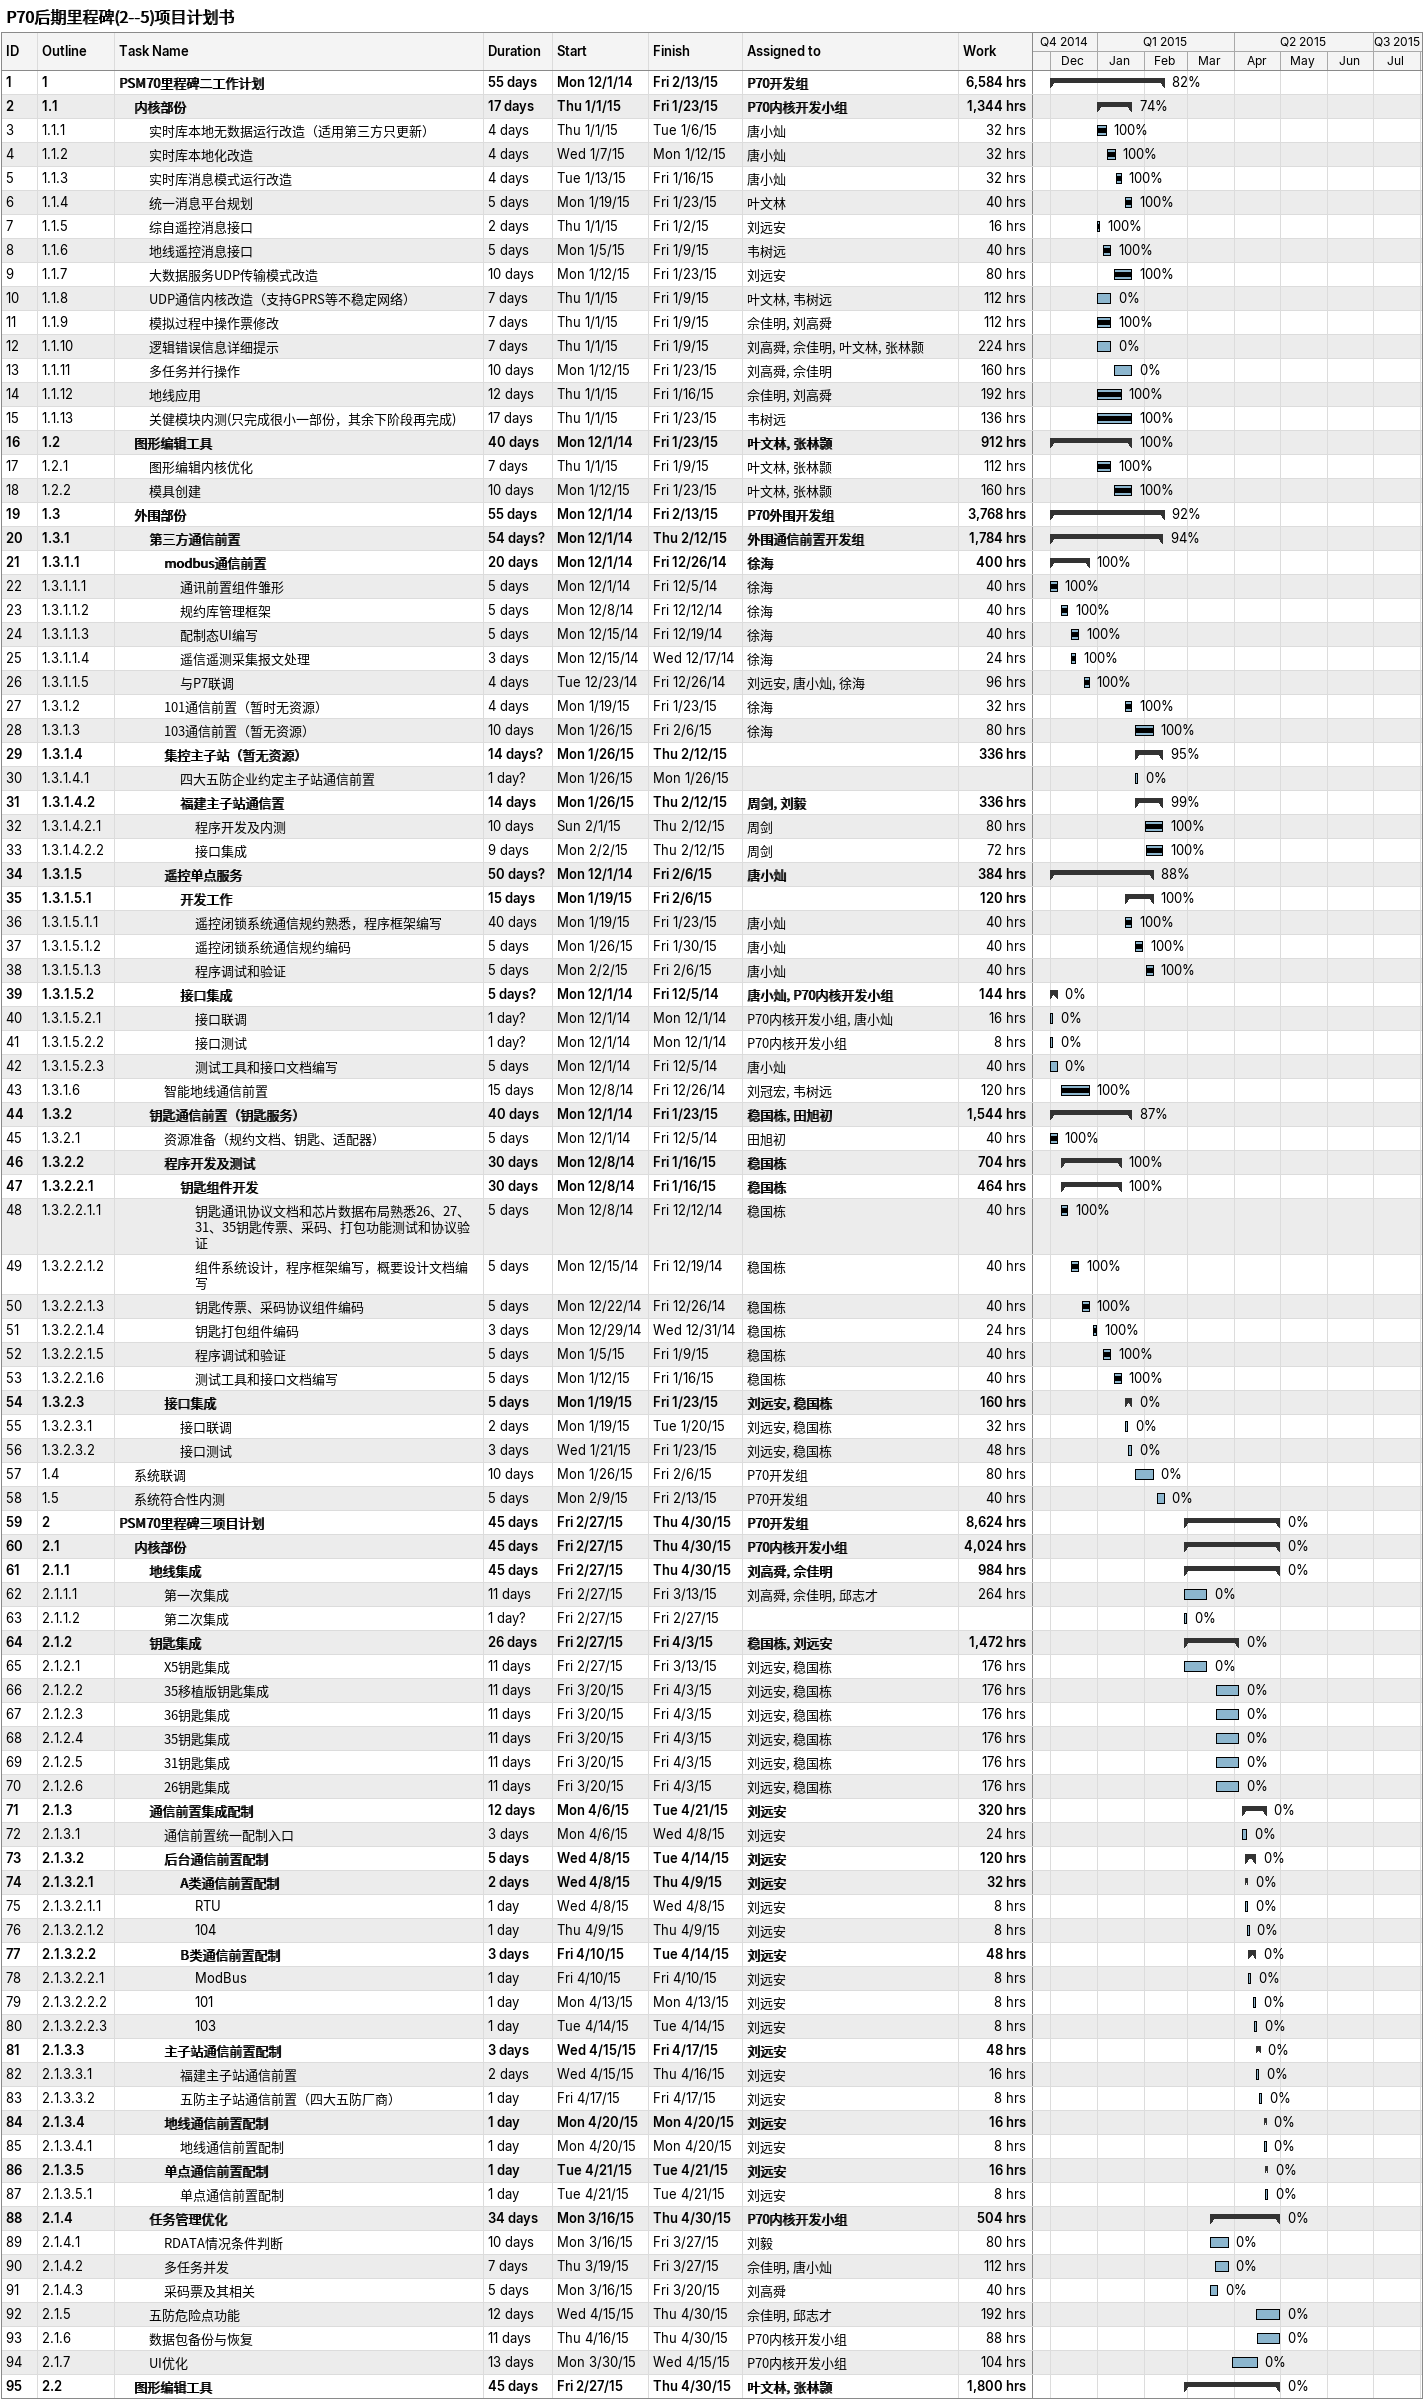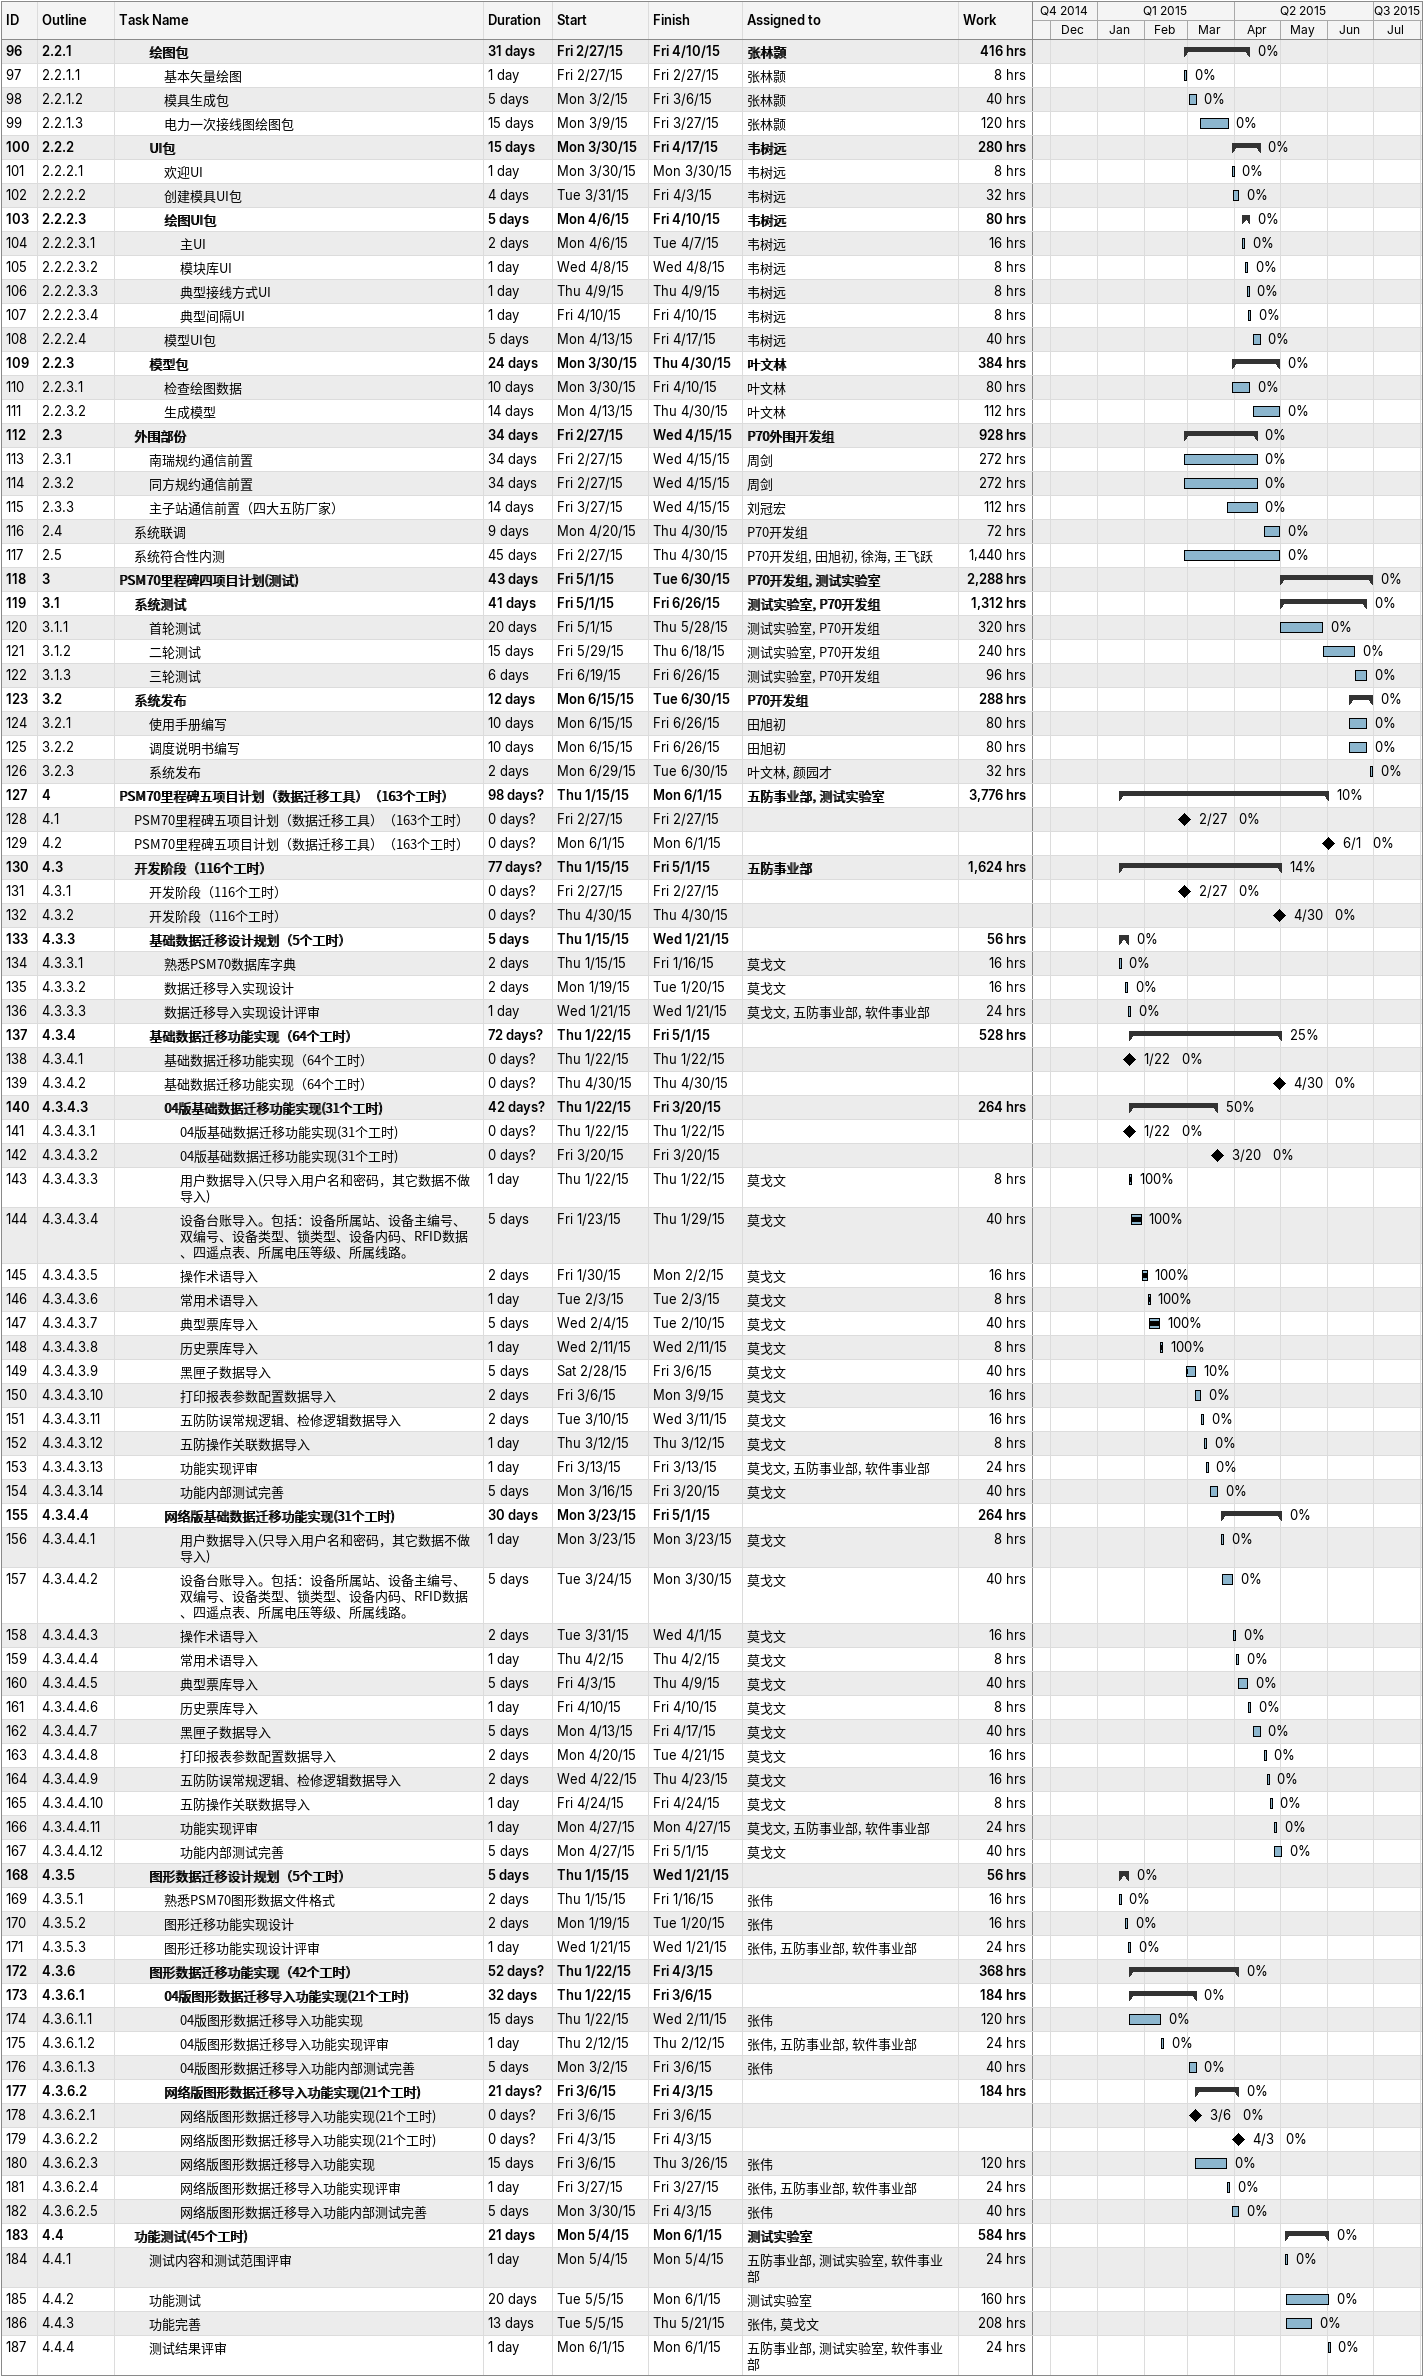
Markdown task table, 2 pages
P70后期里程碑(2--5)项目计划书

| ID | WBS | Task | Duration | Start | Finish | Resources | % complete | Work (h) |
|---|---|---|---|---|---|---|---|---|
| 1 | 1 | **PSM70里程碑二工作计划** | 55d | 2014-12-01 | 2015-02-13 | P70开发组 | 82 | 6584 |
| 2 | 1.1 | **内核部份** | 17d | 2015-01-01 | 2015-01-23 | P70内核开发小组 | 74 | 1344 |
| 3 | 1.1.1 | 实时库本地无数据运行改造（适用第三方只更新） | 4d | 2015-01-01 | 2015-01-06 | 唐小灿 | 100 | 32 |
| 4 | 1.1.2 | 实时库本地化改造 | 4d | 2015-01-07 | 2015-01-12 | 唐小灿 | 100 | 32 |
| 5 | 1.1.3 | 实时库消息模式运行改造 | 4d | 2015-01-13 | 2015-01-16 | 唐小灿 | 100 | 32 |
| 6 | 1.1.4 | 统一消息平台规划 | 5d | 2015-01-19 | 2015-01-23 | 叶文林 | 100 | 40 |
| 7 | 1.1.5 | 综自遥控消息接口 | 2d | 2015-01-01 | 2015-01-02 | 刘远安 | 100 | 16 |
| 8 | 1.1.6 | 地线遥控消息接口 | 5d | 2015-01-05 | 2015-01-09 | 韦树远 | 100 | 40 |
| 9 | 1.1.7 | 大数据服务UDP传输模式改造 | 10d | 2015-01-12 | 2015-01-23 | 刘远安 | 100 | 80 |
| 10 | 1.1.8 | UDP通信内核改造（支持GPRS等不稳定网络） | 7d | 2015-01-01 | 2015-01-09 | 叶文林, 韦树远 | 0 | 112 |
| 11 | 1.1.9 | 模拟过程中操作票修改 | 7d | 2015-01-01 | 2015-01-09 | 佘佳明, 刘高舜 | 100 | 112 |
| 12 | 1.1.10 | 逻辑错误信息详细提示 | 7d | 2015-01-01 | 2015-01-09 | 刘高舜, 佘佳明, 叶文林, 张林颢 | 0 | 224 |
| 13 | 1.1.11 | 多任务并行操作 | 10d | 2015-01-12 | 2015-01-23 | 刘高舜, 佘佳明 | 0 | 160 |
| 14 | 1.1.12 | 地线应用 | 12d | 2015-01-01 | 2015-01-16 | 佘佳明, 刘高舜 | 100 | 192 |
| 15 | 1.1.13 | 关健模块内测(只完成很小一部份，其余下阶段再完成) | 17d | 2015-01-01 | 2015-01-23 | 韦树远 | 100 | 136 |
| 16 | 1.2 | **图形编辑工具** | 40d | 2014-12-01 | 2015-01-23 | 叶文林, 张林颢 | 100 | 912 |
| 17 | 1.2.1 | 图形编辑内核优化 | 7d | 2015-01-01 | 2015-01-09 | 叶文林, 张林颢 | 100 | 112 |
| 18 | 1.2.2 | 模具创建 | 10d | 2015-01-12 | 2015-01-23 | 叶文林, 张林颢 | 100 | 160 |
| 19 | 1.3 | **外围部份** | 55d | 2014-12-01 | 2015-02-13 | P70外围开发组 | 92 | 3768 |
| 20 | 1.3.1 | **第三方通信前置** | 54d? | 2014-12-01 | 2015-02-12 | 外围通信前置开发组 | 94 | 1784 |
| 21 | 1.3.1.1 | **modbus通信前置** | 20d | 2014-12-01 | 2014-12-26 | 徐海 | 100 | 400 |
| 22 | 1.3.1.1.1 | 通讯前置组件雏形 | 5d | 2014-12-01 | 2014-12-05 | 徐海 | 100 | 40 |
| 23 | 1.3.1.1.2 | 规约库管理框架 | 5d | 2014-12-08 | 2014-12-12 | 徐海 | 100 | 40 |
| 24 | 1.3.1.1.3 | 配制态UI编写 | 5d | 2014-12-15 | 2014-12-19 | 徐海 | 100 | 40 |
| 25 | 1.3.1.1.4 | 遥信遥测采集报文处理 | 3d | 2014-12-15 | 2014-12-17 | 徐海 | 100 | 24 |
| 26 | 1.3.1.1.5 | 与P7联调 | 4d | 2014-12-23 | 2014-12-26 | 刘远安, 唐小灿, 徐海 | 100 | 96 |
| 27 | 1.3.1.2 | 101通信前置（暂时无资源） | 4d | 2015-01-19 | 2015-01-23 | 徐海 | 100 | 32 |
| 28 | 1.3.1.3 | 103通信前置（暂无资源） | 10d | 2015-01-26 | 2015-02-06 | 徐海 | 100 | 80 |
| 29 | 1.3.1.4 | **集控主子站（暂无资源）** | 14d? | 2015-01-26 | 2015-02-12 |  | 95 | 336 |
| 30 | 1.3.1.4.1 | 四大五防企业约定主子站通信前置 | 1d? | 2015-01-26 | 2015-01-26 |  | 0 |  |
| 31 | 1.3.1.4.2 | **福建主子站通信置** | 14d | 2015-01-26 | 2015-02-12 | 周剑, 刘毅 | 99 | 336 |
| 32 | 1.3.1.4.2.1 | 程序开发及内测 | 10d | 2015-02-01 | 2015-02-12 | 周剑 | 100 | 80 |
| 33 | 1.3.1.4.2.2 | 接口集成 | 9d | 2015-02-02 | 2015-02-12 | 周剑 | 100 | 72 |
| 34 | 1.3.1.5 | **遥控单点服务** | 50d? | 2014-12-01 | 2015-02-06 | 唐小灿 | 88 | 384 |
| 35 | 1.3.1.5.1 | **开发工作** | 15d | 2015-01-19 | 2015-02-06 |  | 100 | 120 |
| 36 | 1.3.1.5.1.1 | 遥控闭锁系统通信规约熟悉，程序框架编写 | 40d | 2015-01-19 | 2015-01-23 | 唐小灿 | 100 | 40 |
| 37 | 1.3.1.5.1.2 | 遥控闭锁系统通信规约编码 | 5d | 2015-01-26 | 2015-01-30 | 唐小灿 | 100 | 40 |
| 38 | 1.3.1.5.1.3 | 程序调试和验证 | 5d | 2015-02-02 | 2015-02-06 | 唐小灿 | 100 | 40 |
| 39 | 1.3.1.5.2 | **接口集成** | 5d? | 2014-12-01 | 2014-12-05 | 唐小灿, P70内核开发小组 | 0 | 144 |
| 40 | 1.3.1.5.2.1 | 接口联调 | 1d? | 2014-12-01 | 2014-12-01 | P70内核开发小组, 唐小灿 | 0 | 16 |
| 41 | 1.3.1.5.2.2 | 接口测试 | 1d? | 2014-12-01 | 2014-12-01 | P70内核开发小组 | 0 | 8 |
| 42 | 1.3.1.5.2.3 | 测试工具和接口文档编写 | 5d | 2014-12-01 | 2014-12-05 | 唐小灿 | 0 | 40 |
| 43 | 1.3.1.6 | 智能地线通信前置 | 15d | 2014-12-08 | 2014-12-26 | 刘冠宏, 韦树远 | 100 | 120 |
| 44 | 1.3.2 | **钥匙通信前置（钥匙服务）** | 40d | 2014-12-01 | 2015-01-23 | 稳国栋, 田旭初 | 87 | 1544 |
| 45 | 1.3.2.1 | 资源准备（规约文档、钥匙、适配器） | 5d | 2014-12-01 | 2014-12-05 | 田旭初 | 100 | 40 |
| 46 | 1.3.2.2 | **程序开发及测试** | 30d | 2014-12-08 | 2015-01-16 | 稳国栋 | 100 | 704 |
| 47 | 1.3.2.2.1 | **钥匙组件开发** | 30d | 2014-12-08 | 2015-01-16 | 稳国栋 | 100 | 464 |
| 48 | 1.3.2.2.1.1 | 钥匙通讯协议文档和芯片数据布局熟悉26、27、31、35钥匙传票、采码、打包功能测试和协议验证 | 5d | 2014-12-08 | 2014-12-12 | 稳国栋 | 100 | 40 |
| 49 | 1.3.2.2.1.2 | 组件系统设计，程序框架编写，概要设计文档编写 | 5d | 2014-12-15 | 2014-12-19 | 稳国栋 | 100 | 40 |
| 50 | 1.3.2.2.1.3 | 钥匙传票、采码协议组件编码 | 5d | 2014-12-22 | 2014-12-26 | 稳国栋 | 100 | 40 |
| 51 | 1.3.2.2.1.4 | 钥匙打包组件编码 | 3d | 2014-12-29 | 2014-12-31 | 稳国栋 | 100 | 24 |
| 52 | 1.3.2.2.1.5 | 程序调试和验证 | 5d | 2015-01-05 | 2015-01-09 | 稳国栋 | 100 | 40 |
| 53 | 1.3.2.2.1.6 | 测试工具和接口文档编写 | 5d | 2015-01-12 | 2015-01-16 | 稳国栋 | 100 | 40 |
| 54 | 1.3.2.3 | **接口集成** | 5d | 2015-01-19 | 2015-01-23 | 刘远安, 稳国栋 | 0 | 160 |
| 55 | 1.3.2.3.1 | 接口联调 | 2d | 2015-01-19 | 2015-01-20 | 刘远安, 稳国栋 | 0 | 32 |
| 56 | 1.3.2.3.2 | 接口测试 | 3d | 2015-01-21 | 2015-01-23 | 刘远安, 稳国栋 | 0 | 48 |
| 57 | 1.4 | 系统联调 | 10d | 2015-01-26 | 2015-02-06 | P70开发组 | 0 | 80 |
| 58 | 1.5 | 系统符合性内测 | 5d | 2015-02-09 | 2015-02-13 | P70开发组 | 0 | 40 |
| 59 | 2 | **PSM70里程碑三项目计划** | 45d | 2015-02-27 | 2015-04-30 | P70开发组 | 0 | 8624 |
| 60 | 2.1 | **内核部份** | 45d | 2015-02-27 | 2015-04-30 | P70内核开发小组 | 0 | 4024 |
| 61 | 2.1.1 | **地线集成** | 45d | 2015-02-27 | 2015-04-30 | 刘高舜, 佘佳明 | 0 | 984 |
| 62 | 2.1.1.1 | 第一次集成 | 11d | 2015-02-27 | 2015-03-13 | 刘高舜, 佘佳明, 邱志才 | 0 | 264 |
| 63 | 2.1.1.2 | 第二次集成 | 1d? | 2015-02-27 | 2015-02-27 |  | 0 |  |
| 64 | 2.1.2 | **钥匙集成** | 26d | 2015-02-27 | 2015-04-03 | 稳国栋, 刘远安 | 0 | 1472 |
| 65 | 2.1.2.1 | X5钥匙集成 | 11d | 2015-02-27 | 2015-03-13 | 刘远安, 稳国栋 | 0 | 176 |
| 66 | 2.1.2.2 | 35移植版钥匙集成 | 11d | 2015-03-20 | 2015-04-03 | 刘远安, 稳国栋 | 0 | 176 |
| 67 | 2.1.2.3 | 36钥匙集成 | 11d | 2015-03-20 | 2015-04-03 | 刘远安, 稳国栋 | 0 | 176 |
| 68 | 2.1.2.4 | 35钥匙集成 | 11d | 2015-03-20 | 2015-04-03 | 刘远安, 稳国栋 | 0 | 176 |
| 69 | 2.1.2.5 | 31钥匙集成 | 11d | 2015-03-20 | 2015-04-03 | 刘远安, 稳国栋 | 0 | 176 |
| 70 | 2.1.2.6 | 26钥匙集成 | 11d | 2015-03-20 | 2015-04-03 | 刘远安, 稳国栋 | 0 | 176 |
| 71 | 2.1.3 | **通信前置集成配制** | 12d | 2015-04-06 | 2015-04-21 | 刘远安 | 0 | 320 |
| 72 | 2.1.3.1 | 通信前置统一配制入口 | 3d | 2015-04-06 | 2015-04-08 | 刘远安 | 0 | 24 |
| 73 | 2.1.3.2 | **后台通信前置配制** | 5d | 2015-04-08 | 2015-04-14 | 刘远安 | 0 | 120 |
| 74 | 2.1.3.2.1 | **A类通信前置配制** | 2d | 2015-04-08 | 2015-04-09 | 刘远安 | 0 | 32 |
| 75 | 2.1.3.2.1.1 | RTU | 1d | 2015-04-08 | 2015-04-08 | 刘远安 | 0 | 8 |
| 76 | 2.1.3.2.1.2 | 104 | 1d | 2015-04-09 | 2015-04-09 | 刘远安 | 0 | 8 |
| 77 | 2.1.3.2.2 | **B类通信前置配制** | 3d | 2015-04-10 | 2015-04-14 | 刘远安 | 0 | 48 |
| 78 | 2.1.3.2.2.1 | ModBus | 1d | 2015-04-10 | 2015-04-10 | 刘远安 | 0 | 8 |
| 79 | 2.1.3.2.2.2 | 101 | 1d | 2015-04-13 | 2015-04-13 | 刘远安 | 0 | 8 |
| 80 | 2.1.3.2.2.3 | 103 | 1d | 2015-04-14 | 2015-04-14 | 刘远安 | 0 | 8 |
| 81 | 2.1.3.3 | **主子站通信前置配制** | 3d | 2015-04-15 | 2015-04-17 | 刘远安 | 0 | 48 |
| 82 | 2.1.3.3.1 | 福建主子站通信前置 | 2d | 2015-04-15 | 2015-04-16 | 刘远安 | 0 | 16 |
| 83 | 2.1.3.3.2 | 五防主子站通信前置（四大五防厂商） | 1d | 2015-04-17 | 2015-04-17 | 刘远安 | 0 | 8 |
| 84 | 2.1.3.4 | **地线通信前置配制** | 1d | 2015-04-20 | 2015-04-20 | 刘远安 | 0 | 16 |
| 85 | 2.1.3.4.1 | 地线通信前置配制 | 1d | 2015-04-20 | 2015-04-20 | 刘远安 | 0 | 8 |
| 86 | 2.1.3.5 | **单点通信前置配制** | 1d | 2015-04-21 | 2015-04-21 | 刘远安 | 0 | 16 |
| 87 | 2.1.3.5.1 | 单点通信前置配制 | 1d | 2015-04-21 | 2015-04-21 | 刘远安 | 0 | 8 |
| 88 | 2.1.4 | **任务管理优化** | 34d | 2015-03-16 | 2015-04-30 | P70内核开发小组 | 0 | 504 |
| 89 | 2.1.4.1 | RDATA情况条件判断 | 10d | 2015-03-16 | 2015-03-27 | 刘毅 | 0 | 80 |
| 90 | 2.1.4.2 | 多任务并发 | 7d | 2015-03-19 | 2015-03-27 | 佘佳明, 唐小灿 | 0 | 112 |
| 91 | 2.1.4.3 | 采码票及其相关 | 5d | 2015-03-16 | 2015-03-20 | 刘高舜 | 0 | 40 |
| 92 | 2.1.5 | 五防危险点功能 | 12d | 2015-04-15 | 2015-04-30 | 佘佳明, 邱志才 | 0 | 192 |
| 93 | 2.1.6 | 数据包备份与恢复 | 11d | 2015-04-16 | 2015-04-30 | P70内核开发小组 | 0 | 88 |
| 94 | 2.1.7 | UI优化 | 13d | 2015-03-30 | 2015-04-15 | P70内核开发小组 | 0 | 104 |
| 95 | 2.2 | **图形编辑工具** | 45d | 2015-02-27 | 2015-04-30 | 叶文林, 张林颢 | 0 | 1800 |
| 96 | 2.2.1 | **绘图包** | 31d | 2015-02-27 | 2015-04-10 | 张林颢 | 0 | 416 |
| 97 | 2.2.1.1 | 基本矢量绘图 | 1d | 2015-02-27 | 2015-02-27 | 张林颢 | 0 | 8 |
| 98 | 2.2.1.2 | 模具生成包 | 5d | 2015-03-02 | 2015-03-06 | 张林颢 | 0 | 40 |
| 99 | 2.2.1.3 | 电力一次接线图绘图包 | 15d | 2015-03-09 | 2015-03-27 | 张林颢 | 0 | 120 |
| 100 | 2.2.2 | **UI包** | 15d | 2015-03-30 | 2015-04-17 | 韦树远 | 0 | 280 |
| 101 | 2.2.2.1 | 欢迎UI | 1d | 2015-03-30 | 2015-03-30 | 韦树远 | 0 | 8 |
| 102 | 2.2.2.2 | 创建模具UI包 | 4d | 2015-03-31 | 2015-04-03 | 韦树远 | 0 | 32 |
| 103 | 2.2.2.3 | **绘图UI包** | 5d | 2015-04-06 | 2015-04-10 | 韦树远 | 0 | 80 |
| 104 | 2.2.2.3.1 | 主UI | 2d | 2015-04-06 | 2015-04-07 | 韦树远 | 0 | 16 |
| 105 | 2.2.2.3.2 | 模块库UI | 1d | 2015-04-08 | 2015-04-08 | 韦树远 | 0 | 8 |
| 106 | 2.2.2.3.3 | 典型接线方式UI | 1d | 2015-04-09 | 2015-04-09 | 韦树远 | 0 | 8 |
| 107 | 2.2.2.3.4 | 典型间隔UI | 1d | 2015-04-10 | 2015-04-10 | 韦树远 | 0 | 8 |
| 108 | 2.2.2.4 | 模型UI包 | 5d | 2015-04-13 | 2015-04-17 | 韦树远 | 0 | 40 |
| 109 | 2.2.3 | **模型包** | 24d | 2015-03-30 | 2015-04-30 | 叶文林 | 0 | 384 |
| 110 | 2.2.3.1 | 检查绘图数据 | 10d | 2015-03-30 | 2015-04-10 | 叶文林 | 0 | 80 |
| 111 | 2.2.3.2 | 生成模型 | 14d | 2015-04-13 | 2015-04-30 | 叶文林 | 0 | 112 |
| 112 | 2.3 | **外围部份** | 34d | 2015-02-27 | 2015-04-15 | P70外围开发组 | 0 | 928 |
| 113 | 2.3.1 | 南瑞规约通信前置 | 34d | 2015-02-27 | 2015-04-15 | 周剑 | 0 | 272 |
| 114 | 2.3.2 | 同方规约通信前置 | 34d | 2015-02-27 | 2015-04-15 | 周剑 | 0 | 272 |
| 115 | 2.3.3 | 主子站通信前置（四大五防厂家） | 14d | 2015-03-27 | 2015-04-15 | 刘冠宏 | 0 | 112 |
| 116 | 2.4 | 系统联调 | 9d | 2015-04-20 | 2015-04-30 | P70开发组 | 0 | 72 |
| 117 | 2.5 | 系统符合性内测 | 45d | 2015-02-27 | 2015-04-30 | P70开发组, 田旭初, 徐海, 王飞跃 | 0 | 1440 |
| 118 | 3 | **PSM70里程碑四项目计划(测试)** | 43d | 2015-05-01 | 2015-06-30 | P70开发组, 测试实验室 | 0 | 2288 |
| 119 | 3.1 | **系统测试** | 41d | 2015-05-01 | 2015-06-26 | 测试实验室, P70开发组 | 0 | 1312 |
| 120 | 3.1.1 | 首轮测试 | 20d | 2015-05-01 | 2015-05-28 | 测试实验室, P70开发组 | 0 | 320 |
| 121 | 3.1.2 | 二轮测试 | 15d | 2015-05-29 | 2015-06-18 | 测试实验室, P70开发组 | 0 | 240 |
| 122 | 3.1.3 | 三轮测试 | 6d | 2015-06-19 | 2015-06-26 | 测试实验室, P70开发组 | 0 | 96 |
| 123 | 3.2 | **系统发布** | 12d | 2015-06-15 | 2015-06-30 | P70开发组 | 0 | 288 |
| 124 | 3.2.1 | 使用手册编写 | 10d | 2015-06-15 | 2015-06-26 | 田旭初 | 0 | 80 |
| 125 | 3.2.2 | 调度说明书编写 | 10d | 2015-06-15 | 2015-06-26 | 田旭初 | 0 | 80 |
| 126 | 3.2.3 | 系统发布 | 2d | 2015-06-29 | 2015-06-30 | 叶文林, 颜园才 | 0 | 32 |
| 127 | 4 | **PSM70里程碑五项目计划（数据迁移工具）（163个工时）** | 98d? | 2015-01-15 | 2015-06-01 | 五防事业部, 测试实验室 | 10 | 3776 |
| 128 | 4.1 | PSM70里程碑五项目计划（数据迁移工具）（163个工时） | 0d? | 2015-02-27 | 2015-02-27 |  | 0 |  |
| 129 | 4.2 | PSM70里程碑五项目计划（数据迁移工具）（163个工时） | 0d? | 2015-06-01 | 2015-06-01 |  | 0 |  |
| 130 | 4.3 | **开发阶段（116个工时）** | 77d? | 2015-01-15 | 2015-05-01 | 五防事业部 | 14 | 1624 |
| 131 | 4.3.1 | 开发阶段（116个工时） | 0d? | 2015-02-27 | 2015-02-27 |  | 0 |  |
| 132 | 4.3.2 | 开发阶段（116个工时） | 0d? | 2015-04-30 | 2015-04-30 |  | 0 |  |
| 133 | 4.3.3 | **基础数据迁移设计规划（5个工时）** | 5d | 2015-01-15 | 2015-01-21 |  | 0 | 56 |
| 134 | 4.3.3.1 | 熟悉PSM70数据库字典 | 2d | 2015-01-15 | 2015-01-16 | 莫戈文 | 0 | 16 |
| 135 | 4.3.3.2 | 数据迁移导入实现设计 | 2d | 2015-01-19 | 2015-01-20 | 莫戈文 | 0 | 16 |
| 136 | 4.3.3.3 | 数据迁移导入实现设计评审 | 1d | 2015-01-21 | 2015-01-21 | 莫戈文, 五防事业部, 软件事业部 | 0 | 24 |
| 137 | 4.3.4 | **基础数据迁移功能实现（64个工时）** | 72d? | 2015-01-22 | 2015-05-01 |  | 25 | 528 |
| 138 | 4.3.4.1 | 基础数据迁移功能实现（64个工时） | 0d? | 2015-01-22 | 2015-01-22 |  | 0 |  |
| 139 | 4.3.4.2 | 基础数据迁移功能实现（64个工时） | 0d? | 2015-04-30 | 2015-04-30 |  | 0 |  |
| 140 | 4.3.4.3 | **04版基础数据迁移功能实现(31个工时)** | 42d? | 2015-01-22 | 2015-03-20 |  | 50 | 264 |
| 141 | 4.3.4.3.1 | 04版基础数据迁移功能实现(31个工时) | 0d? | 2015-01-22 | 2015-01-22 |  | 0 |  |
| 142 | 4.3.4.3.2 | 04版基础数据迁移功能实现(31个工时) | 0d? | 2015-03-20 | 2015-03-20 |  | 0 |  |
| 143 | 4.3.4.3.3 | 用户数据导入(只导入用户名和密码，其它数据不做导入) | 1d | 2015-01-22 | 2015-01-22 | 莫戈文 | 100 | 8 |
| 144 | 4.3.4.3.4 | 设备台账导入。包括：设备所属站、设备主编号、双编号、设备类型、锁类型、设备内码、RFID数据、四遥点表、所属电压等级、所属线路。 | 5d | 2015-01-23 | 2015-01-29 | 莫戈文 | 100 | 40 |
| 145 | 4.3.4.3.5 | 操作术语导入 | 2d | 2015-01-30 | 2015-02-02 | 莫戈文 | 100 | 16 |
| 146 | 4.3.4.3.6 | 常用术语导入 | 1d | 2015-02-03 | 2015-02-03 | 莫戈文 | 100 | 8 |
| 147 | 4.3.4.3.7 | 典型票库导入 | 5d | 2015-02-04 | 2015-02-10 | 莫戈文 | 100 | 40 |
| 148 | 4.3.4.3.8 | 历史票库导入 | 1d | 2015-02-11 | 2015-02-11 | 莫戈文 | 100 | 8 |
| 149 | 4.3.4.3.9 | 黑匣子数据导入 | 5d | 2015-02-28 | 2015-03-06 | 莫戈文 | 10 | 40 |
| 150 | 4.3.4.3.10 | 打印报表参数配置数据导入 | 2d | 2015-03-06 | 2015-03-09 | 莫戈文 | 0 | 16 |
| 151 | 4.3.4.3.11 | 五防防误常规逻辑、检修逻辑数据导入 | 2d | 2015-03-10 | 2015-03-11 | 莫戈文 | 0 | 16 |
| 152 | 4.3.4.3.12 | 五防操作关联数据导入 | 1d | 2015-03-12 | 2015-03-12 | 莫戈文 | 0 | 8 |
| 153 | 4.3.4.3.13 | 功能实现评审 | 1d | 2015-03-13 | 2015-03-13 | 莫戈文, 五防事业部, 软件事业部 | 0 | 24 |
| 154 | 4.3.4.3.14 | 功能内部测试完善 | 5d | 2015-03-16 | 2015-03-20 | 莫戈文 | 0 | 40 |
| 155 | 4.3.4.4 | **网络版基础数据迁移功能实现(31个工时)** | 30d | 2015-03-23 | 2015-05-01 |  | 0 | 264 |
| 156 | 4.3.4.4.1 | 用户数据导入(只导入用户名和密码，其它数据不做导入) | 1d | 2015-03-23 | 2015-03-23 | 莫戈文 | 0 | 8 |
| 157 | 4.3.4.4.2 | 设备台账导入。包括：设备所属站、设备主编号、双编号、设备类型、锁类型、设备内码、RFID数据、四遥点表、所属电压等级、所属线路。 | 5d | 2015-03-24 | 2015-03-30 | 莫戈文 | 0 | 40 |
| 158 | 4.3.4.4.3 | 操作术语导入 | 2d | 2015-03-31 | 2015-04-01 | 莫戈文 | 0 | 16 |
| 159 | 4.3.4.4.4 | 常用术语导入 | 1d | 2015-04-02 | 2015-04-02 | 莫戈文 | 0 | 8 |
| 160 | 4.3.4.4.5 | 典型票库导入 | 5d | 2015-04-03 | 2015-04-09 | 莫戈文 | 0 | 40 |
| 161 | 4.3.4.4.6 | 历史票库导入 | 1d | 2015-04-10 | 2015-04-10 | 莫戈文 | 0 | 8 |
| 162 | 4.3.4.4.7 | 黑匣子数据导入 | 5d | 2015-04-13 | 2015-04-17 | 莫戈文 | 0 | 40 |
| 163 | 4.3.4.4.8 | 打印报表参数配置数据导入 | 2d | 2015-04-20 | 2015-04-21 | 莫戈文 | 0 | 16 |
| 164 | 4.3.4.4.9 | 五防防误常规逻辑、检修逻辑数据导入 | 2d | 2015-04-22 | 2015-04-23 | 莫戈文 | 0 | 16 |
| 165 | 4.3.4.4.10 | 五防操作关联数据导入 | 1d | 2015-04-24 | 2015-04-24 | 莫戈文 | 0 | 8 |
| 166 | 4.3.4.4.11 | 功能实现评审 | 1d | 2015-04-27 | 2015-04-27 | 莫戈文, 五防事业部, 软件事业部 | 0 | 24 |
| 167 | 4.3.4.4.12 | 功能内部测试完善 | 5d | 2015-04-27 | 2015-05-01 | 莫戈文 | 0 | 40 |
| 168 | 4.3.5 | **图形数据迁移设计规划（5个工时）** | 5d | 2015-01-15 | 2015-01-21 |  | 0 | 56 |
| 169 | 4.3.5.1 | 熟悉PSM70图形数据文件格式 | 2d | 2015-01-15 | 2015-01-16 | 张伟 | 0 | 16 |
| 170 | 4.3.5.2 | 图形迁移功能实现设计 | 2d | 2015-01-19 | 2015-01-20 | 张伟 | 0 | 16 |
| 171 | 4.3.5.3 | 图形迁移功能实现设计评审 | 1d | 2015-01-21 | 2015-01-21 | 张伟, 五防事业部, 软件事业部 | 0 | 24 |
| 172 | 4.3.6 | **图形数据迁移功能实现（42个工时）** | 52d? | 2015-01-22 | 2015-04-03 |  | 0 | 368 |
| 173 | 4.3.6.1 | **04版图形数据迁移导入功能实现(21个工时)** | 32d | 2015-01-22 | 2015-03-06 |  | 0 | 184 |
| 174 | 4.3.6.1.1 | 04版图形数据迁移导入功能实现 | 15d | 2015-01-22 | 2015-02-11 | 张伟 | 0 | 120 |
| 175 | 4.3.6.1.2 | 04版图形数据迁移导入功能实现评审 | 1d | 2015-02-12 | 2015-02-12 | 张伟, 五防事业部, 软件事业部 | 0 | 24 |
| 176 | 4.3.6.1.3 | 04版图形数据迁移导入功能内部测试完善 | 5d | 2015-03-02 | 2015-03-06 | 张伟 | 0 | 40 |
| 177 | 4.3.6.2 | **网络版图形数据迁移导入功能实现(21个工时)** | 21d? | 2015-03-06 | 2015-04-03 |  | 0 | 184 |
| 178 | 4.3.6.2.1 | 网络版图形数据迁移导入功能实现(21个工时) | 0d? | 2015-03-06 | 2015-03-06 |  | 0 |  |
| 179 | 4.3.6.2.2 | 网络版图形数据迁移导入功能实现(21个工时) | 0d? | 2015-04-03 | 2015-04-03 |  | 0 |  |
| 180 | 4.3.6.2.3 | 网络版图形数据迁移导入功能实现 | 15d | 2015-03-06 | 2015-03-26 | 张伟 | 0 | 120 |
| 181 | 4.3.6.2.4 | 网络版图形数据迁移导入功能实现评审 | 1d | 2015-03-27 | 2015-03-27 | 张伟, 五防事业部, 软件事业部 | 0 | 24 |
| 182 | 4.3.6.2.5 | 网络版图形数据迁移导入功能内部测试完善 | 5d | 2015-03-30 | 2015-04-03 | 张伟 | 0 | 40 |
| 183 | 4.4 | **功能测试(45个工时)** | 21d | 2015-05-04 | 2015-06-01 | 测试实验室 | 0 | 584 |
| 184 | 4.4.1 | 测试内容和测试范围评审 | 1d | 2015-05-04 | 2015-05-04 | 五防事业部, 测试实验室, 软件事业部 | 0 | 24 |
| 185 | 4.4.2 | 功能测试 | 20d | 2015-05-05 | 2015-06-01 | 测试实验室 | 0 | 160 |
| 186 | 4.4.3 | 功能完善 | 13d | 2015-05-05 | 2015-05-21 | 张伟, 莫戈文 | 0 | 208 |
| 187 | 4.4.4 | 测试结果评审 | 1d | 2015-06-01 | 2015-06-01 | 五防事业部, 测试实验室, 软件事业部 | 0 | 24 |
